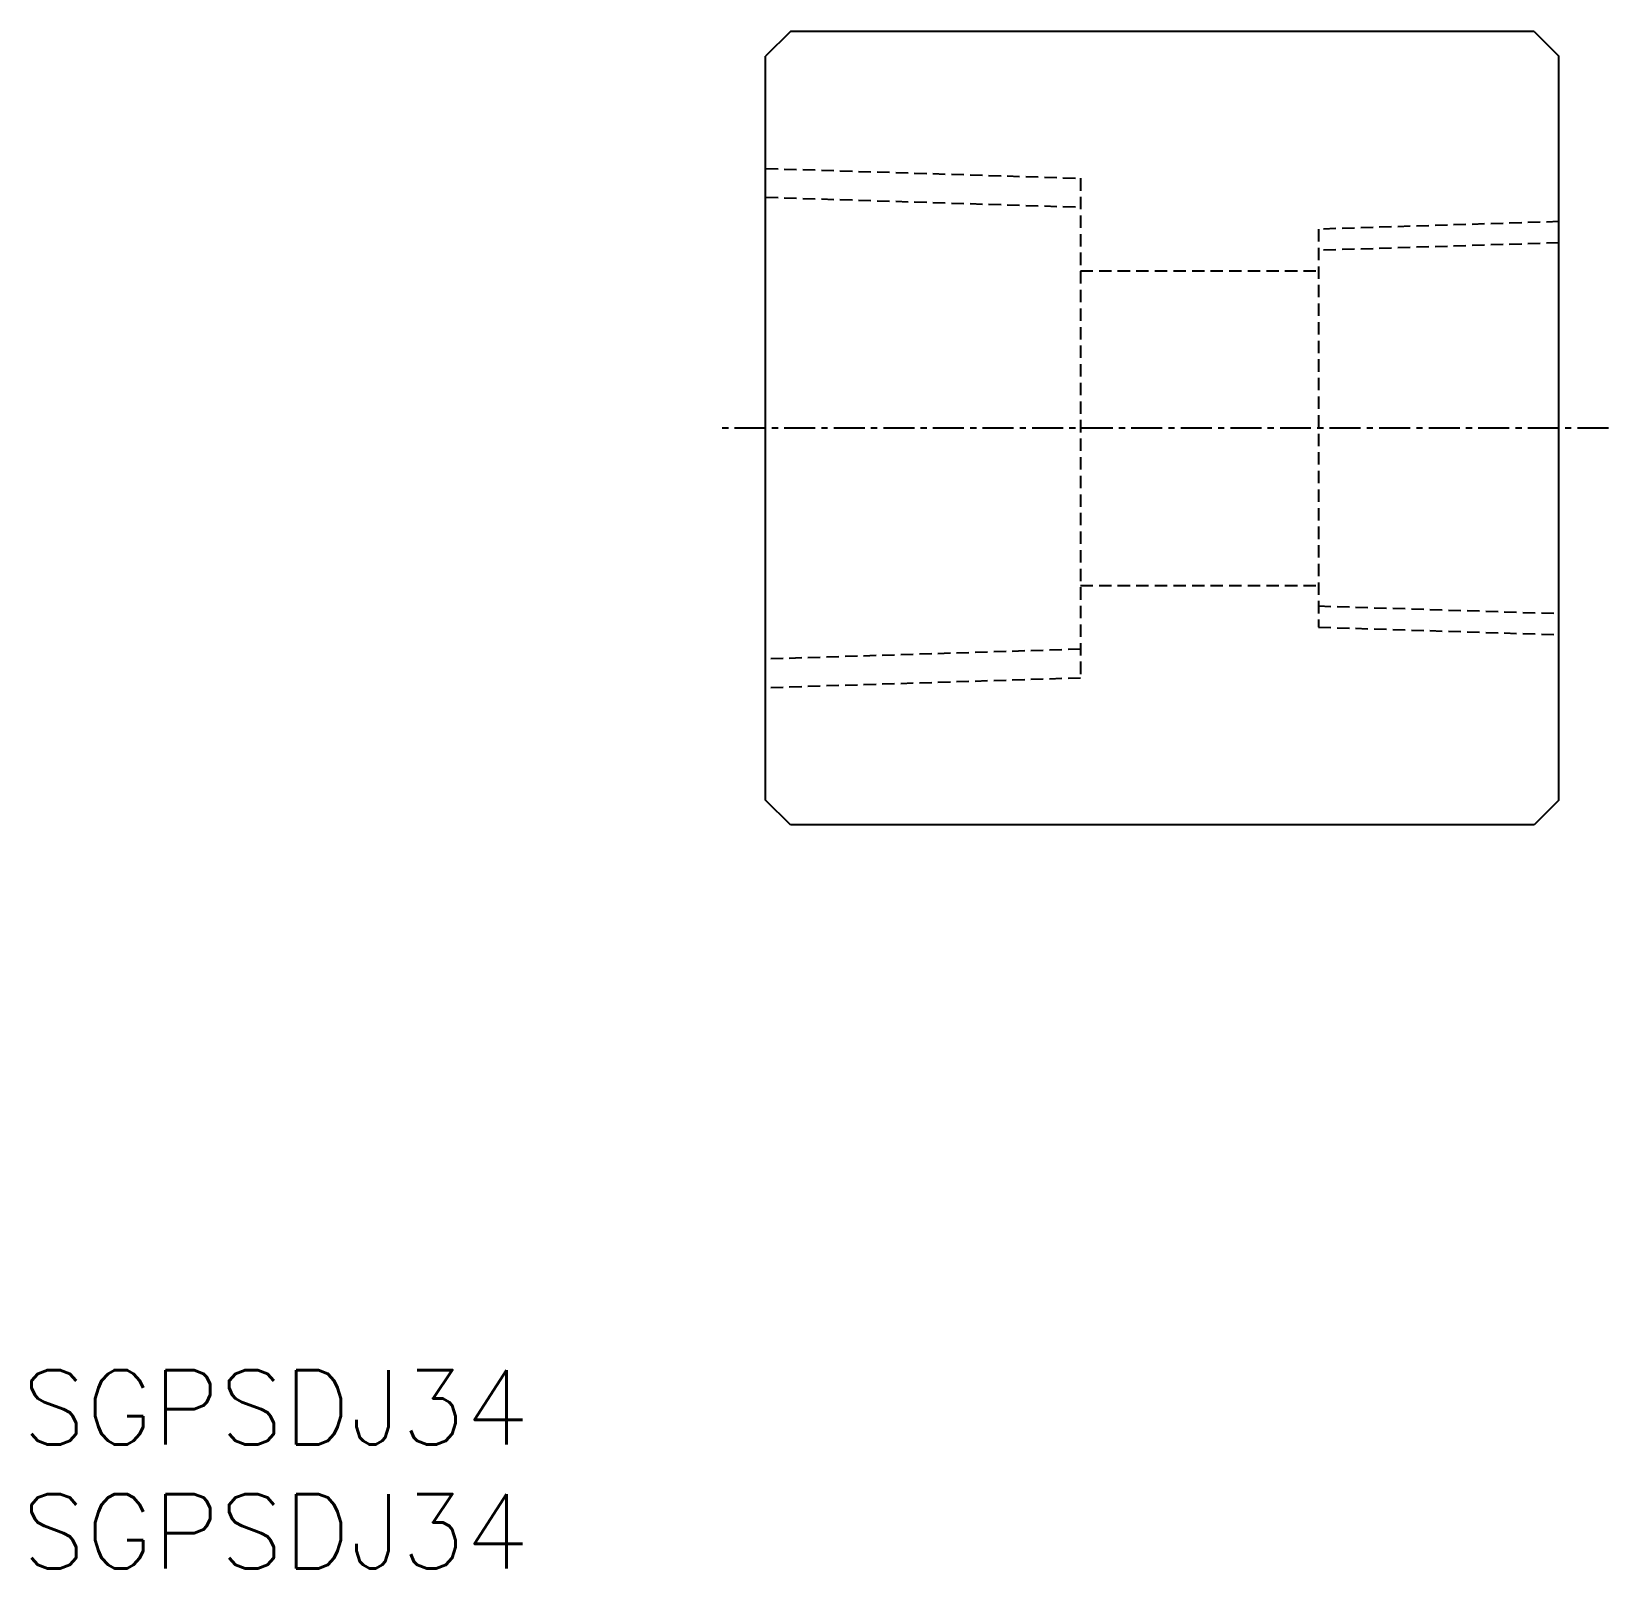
# Model space of a CAD drawing. Extents: x 0.4 to 64, y 0 to 62.
import ezdxf

# ---------------------------------------------------------------- set-up
doc = ezdxf.new("R2010")
doc.units = 0
doc.linetypes.add('CENTER', pattern=[2, 1.25, -0.25, 0.25, -0.25])
doc.linetypes.add('DASHED', pattern=[0.75, 0.5, -0.25])
doc.layers.get('0').update_dxf_attribs({"linetype": 'CONTINUOUS'})
doc.layers.add('CENTER', color=1, linetype='CENTER')
doc.styles.get("Standard").update_dxf_attribs({"font": 'txt.shx'})

# ---------------------------------------------------------------- blocks, each defined once
blk = doc.blocks.new('*U2')
at = {"color": 7, "linetype": 'CONTINUOUS'}
blk.add_text('SGPSDJ34', height=3, dxfattribs=at).set_placement((0, 0))
blk = doc.blocks.new('*U3')
at = {"color": 7, "linetype": 'CONTINUOUS'}
blk.add_text('SGPSDJ34', height=3, dxfattribs=at).set_placement((0, 5))

msp = doc.modelspace()

# ---------------------------------------------------------------- linework, layer by layer
at = {"color": 7, "linetype": 'CONTINUOUS'}
for p, q in [((31, 62), (30, 61)), ((61, 62), (31, 62)), ((61, 62), (62, 61)), ((30, 31), (30, 61)), ((62, 31), (62, 61)), ((31, 30), (30, 31)), ((62, 31), (61, 30)), ((61, 30), (31, 30))]:
    msp.add_line(p, q, dxfattribs=at)
at = {"color": 3, "linetype": 'DASHED'}
for p, q in [((30, 56.4775), (42.7, 56.080625)), ((42.7, 56.080625), (42.7, 35.919375)), ((30, 55.3155), (42.7, 54.918625)), ((62, 54.331), (52.3, 54.027875)), ((52.3, 54.027875), (52.3, 37.972125)), ((62, 53.475), (52.3, 53.171875)), ((42.7, 52.35), (52.3, 52.35)), ((42.7, 39.65), (52.3, 39.65)), ((52.3, 38.828125), (62, 38.525)), ((52.3, 37.972125), (62, 37.669)), ((42.7, 37.081375), (30, 36.6845)), ((42.7, 35.919375), (30, 35.5225))]:
    msp.add_line(p, q, dxfattribs=at)
at = {"layer": 'CENTER', "color": 1, "linetype": 'CENTER'}
msp.add_line((64, 46), (28, 46), dxfattribs=at)

# ---------------------------------------------------------------- block references
at = {"color": 7, "linetype": 'CONTINUOUS'}
for name in ['*U3', '*U2']:
    msp.add_blockref(name, (0, 0), dxfattribs=at)

doc.saveas('drawing.dxf')
